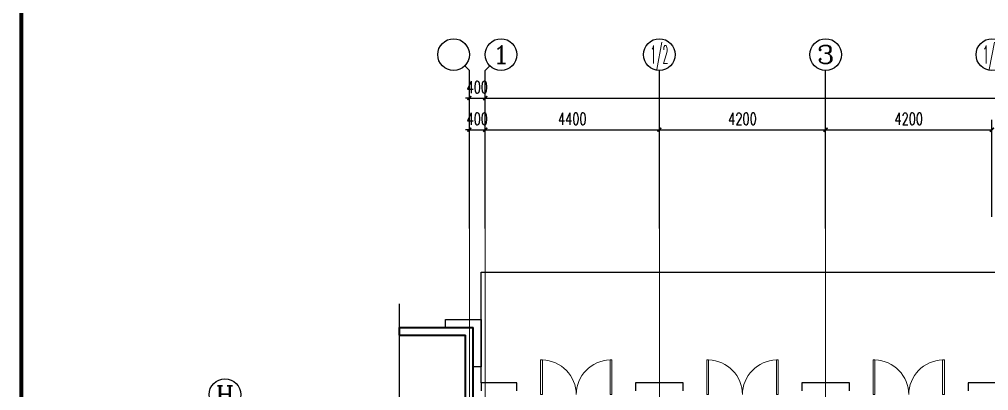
# Model space of a CAD drawing. Extents: x 1031190 to 1725648, y 733081 to 1571294.
# Drawn here: x 1100849 to 1125335, y 1153457 to 1162846 of the extents above; entities that cross this region are included whole.
import ezdxf
from ezdxf.enums import TextEntityAlignment as Align

# ---------------------------------------------------------------- set-up
doc = ezdxf.new("R2010")
doc.units = 0
doc.header["$LTSCALE"] = 1000
doc.header["$MEASUREMENT"] = 0
doc.linetypes.add('ACAD_ISO10W100', pattern=[18.5, 12, -3, 0.5, -3])
doc.linetypes.add('DOTE', pattern=[2.42, 2, -0.2, 0.02, -0.2])
for name, color, linetype in [('A-DI-S(箭头)', 76, 'Continuous'), ('A-EQPM-MECH', 191, 'Continuous'), ('AXIS', 3, 'Continuous'), ('AXIS_TEXT', 4, 'Continuous'), ('C-AXIS(轴号)', 3, 'Continuous'), ('C-AXIS-T(字)', 7, 'Continuous'), ('图框', 140, 'Continuous'), ('平面线脚', 30, 'Continuous')]:
    doc.layers.add(name, color=color, linetype=linetype)
for name, color, linetype, lineweight in [('DOTE', 19, 'DOTE', 9), ('WALL', 9, 'Continuous', 40), ('WINDOW', 8, 'Continuous', 15)]:
    doc.layers.add(name, color=color, linetype=linetype, lineweight=lineweight)
doc.styles.add('_TCH_AXIS', font='COMPLEX', dxfattribs={"bigfont": 'GBCBIG'})
doc.styles.add('_TCH_DIM_T3', font='SIMPLEX', dxfattribs={"width": 0.705882, "bigfont": 'GBCBIG'})
doc.styles.add('COMPLEX', font='COMPLEX')
doc.dimstyles.new('_TCH_ARCH&&100', dxfattribs={"dimtxt": 297.5, "dimasz": 100, "dimexe": 250, "dimexo": 300, "dimgap": 126.25, "dimtad": 1, "dimdec": 0, "dimzin": 0, "dimdsep": 46, "dimtxsty": '_TCH_DIM_T3', "dimblk": 'ARCHTICK', "dimcen": 0.09, "dimclrt": 7, "dimazin": 2, "dimtfac": 1, "dimtdec": 0, "dimtix": 1, "dimtmove": 2, "dimatfit": 3, "dimfxl": 0, "dimtolj": 1, "dimtzin": 0, "dimarcsym": 0})

# ---------------------------------------------------------------- blocks, each defined once
blk = doc.blocks.new('_ArchTick')
at = {"color": 0, "linetype": 'ByBlock', "const_width": 0.4}
blk.add_lwpolyline([(-0.5, -0.5), (0.5, 0.5)], dxfattribs=at)
blk = doc.blocks.new('*D331')
at = {"layer": 'AXIS', "color": 0, "lineweight": -2}
for p, q in [((1112617, 1157856), (1112617, 1161106)), ((1184617, 1157856), (1184617, 1161106)), ((1112617, 1160856), (1184617, 1160856))]:
    blk.add_line(p, q, dxfattribs=at)
at = {"layer": 'Defpoints', "color": 0}
for p in [(1184617, 1160856), (1112617, 1157556), (1184617, 1157556)]:
    blk.add_point(p, dxfattribs=at)
at = {"layer": 'AXIS', "color": 0, "lineweight": -2, "xscale": 100, "yscale": 100, "zscale": 100, "rotation": 180}
blk.add_blockref('_ArchTick', (1112617, 1160856), dxfattribs=at)
at = {"layer": 'AXIS', "color": 0, "lineweight": -2, "xscale": 100, "yscale": 100, "zscale": 100}
blk.add_blockref('_ArchTick', (1184617, 1160856), dxfattribs=at)
at = {"layer": 'AXIS', "color": 7, "insert": (1148617, 1161131), "char_height": 297.5, "attachment_point": 5, "style": '_TCH_DIM_T3'}
blk.add_mtext('\\A1;72000', dxfattribs=at)
blk = doc.blocks.new('*D332')
at = {"layer": 'AXIS', "color": 0, "lineweight": -2}
for p, q in [((1112217, 1157856), (1112217, 1161106)), ((1112617, 1157856), (1112617, 1161106)), ((1112217, 1160856), (1112117, 1160856)), ((1112217, 1160856), (1112617, 1160856)), ((1112617, 1160856), (1112717, 1160856))]:
    blk.add_line(p, q, dxfattribs=at)
at = {"layer": 'Defpoints', "color": 0}
for p in [(1112617, 1160856), (1112217, 1157556), (1112617, 1157556)]:
    blk.add_point(p, dxfattribs=at)
at = {"layer": 'AXIS', "color": 0, "lineweight": -2, "xscale": 100, "yscale": 100, "zscale": 100}
blk.add_blockref('_ArchTick', (1112217, 1160856), dxfattribs=at)
at = {"layer": 'AXIS', "color": 0, "lineweight": -2, "xscale": 100, "yscale": 100, "zscale": 100, "rotation": 180}
blk.add_blockref('_ArchTick', (1112617, 1160856), dxfattribs=at)
at = {"layer": 'AXIS', "color": 7, "insert": (1112417, 1161131), "char_height": 297.5, "attachment_point": 5, "style": '_TCH_DIM_T3'}
blk.add_mtext('\\A1;400', dxfattribs=at)
blk = doc.blocks.new('*D333')
at = {"layer": 'AXIS', "color": 0, "lineweight": -2}
for p, q in [((1112217, 1157856), (1112217, 1160306)), ((1112617, 1157856), (1112617, 1160306)), ((1112217, 1160056), (1112117, 1160056)), ((1112217, 1160056), (1112617, 1160056)), ((1112617, 1160056), (1112717, 1160056))]:
    blk.add_line(p, q, dxfattribs=at)
at = {"layer": 'Defpoints', "color": 0}
for p in [(1112617, 1160056), (1112217, 1157556), (1112617, 1157556)]:
    blk.add_point(p, dxfattribs=at)
at = {"layer": 'AXIS', "color": 0, "lineweight": -2, "xscale": 100, "yscale": 100, "zscale": 100}
blk.add_blockref('_ArchTick', (1112217, 1160056), dxfattribs=at)
at = {"layer": 'AXIS', "color": 0, "lineweight": -2, "xscale": 100, "yscale": 100, "zscale": 100, "rotation": 180}
blk.add_blockref('_ArchTick', (1112617, 1160056), dxfattribs=at)
at = {"layer": 'AXIS', "color": 7, "insert": (1112417, 1160331), "char_height": 297.5, "attachment_point": 5, "style": '_TCH_DIM_T3'}
blk.add_mtext('\\A1;400', dxfattribs=at)
blk = doc.blocks.new('*D334')
at = {"layer": 'AXIS', "color": 0, "lineweight": -2}
for p, q in [((1112617, 1157856), (1112617, 1160306)), ((1117017, 1157856), (1117017, 1160306)), ((1112617, 1160056), (1117017, 1160056))]:
    blk.add_line(p, q, dxfattribs=at)
at = {"layer": 'Defpoints', "color": 0}
for p in [(1117017, 1160056), (1112617, 1157556), (1117017, 1157556)]:
    blk.add_point(p, dxfattribs=at)
at = {"layer": 'AXIS', "color": 0, "lineweight": -2, "xscale": 100, "yscale": 100, "zscale": 100, "rotation": 180}
blk.add_blockref('_ArchTick', (1112617, 1160056), dxfattribs=at)
at = {"layer": 'AXIS', "color": 0, "lineweight": -2, "xscale": 100, "yscale": 100, "zscale": 100}
blk.add_blockref('_ArchTick', (1117017, 1160056), dxfattribs=at)
at = {"layer": 'AXIS', "color": 7, "insert": (1114817, 1160331), "char_height": 297.5, "attachment_point": 5, "style": '_TCH_DIM_T3'}
blk.add_mtext('\\A1;4400', dxfattribs=at)
blk = doc.blocks.new('*D335')
at = {"layer": 'AXIS', "color": 0, "lineweight": -2}
for p, q in [((1117017, 1157856), (1117017, 1160306)), ((1121217, 1157856), (1121217, 1160306)), ((1117017, 1160056), (1121217, 1160056))]:
    blk.add_line(p, q, dxfattribs=at)
at = {"layer": 'Defpoints', "color": 0}
for p in [(1121217, 1160056), (1117017, 1157556), (1121217, 1157556)]:
    blk.add_point(p, dxfattribs=at)
at = {"layer": 'AXIS', "color": 0, "lineweight": -2, "xscale": 100, "yscale": 100, "zscale": 100, "rotation": 180}
blk.add_blockref('_ArchTick', (1117017, 1160056), dxfattribs=at)
at = {"layer": 'AXIS', "color": 0, "lineweight": -2, "xscale": 100, "yscale": 100, "zscale": 100}
blk.add_blockref('_ArchTick', (1121217, 1160056), dxfattribs=at)
at = {"layer": 'AXIS', "color": 7, "insert": (1119117, 1160331), "char_height": 297.5, "attachment_point": 5, "style": '_TCH_DIM_T3'}
blk.add_mtext('\\A1;4200', dxfattribs=at)
blk = doc.blocks.new('*D336')
at = {"layer": 'AXIS', "color": 0, "lineweight": -2}
for p, q in [((1121217, 1157856), (1121217, 1160306)), ((1125417, 1157856), (1125417, 1160306)), ((1121217, 1160056), (1125417, 1160056))]:
    blk.add_line(p, q, dxfattribs=at)
at = {"layer": 'Defpoints', "color": 0}
for p in [(1125417, 1160056), (1121217, 1157556), (1125417, 1157556)]:
    blk.add_point(p, dxfattribs=at)
at = {"layer": 'AXIS', "color": 0, "lineweight": -2, "xscale": 100, "yscale": 100, "zscale": 100, "rotation": 180}
blk.add_blockref('_ArchTick', (1121217, 1160056), dxfattribs=at)
at = {"layer": 'AXIS', "color": 0, "lineweight": -2, "xscale": 100, "yscale": 100, "zscale": 100}
blk.add_blockref('_ArchTick', (1125417, 1160056), dxfattribs=at)
at = {"layer": 'AXIS', "color": 7, "insert": (1123317, 1160331), "char_height": 297.5, "attachment_point": 5, "style": '_TCH_DIM_T3'}
blk.add_mtext('\\A1;4200', dxfattribs=at)
blk = doc.blocks.new('$DorLib2D$00000002')
for p, q in [((-0.5, 0), (-0.5, 0.4875)), ((-0.475, 0.4875), (-0.5, 0.4875)), ((-0.475, 0), (-0.475, 0.4875)), ((0.475, 0), (0.475, 0.4875)), ((0.475, 0.4875), (0.5, 0.4875)), ((0.5, 0), (0.5, 0.4875)), ((-0.5, 0), (-0.475, 0)), ((0.5, 0), (0.475, 0))]:
    blk.add_line(p, q)
at = {"lineweight": 13}
for centre, start, end in [((-0.4875, 0), 0, 88.53072), ((0.4875, 0), 91.46928, 180)]:
    blk.add_arc(centre, 0.4875, start, end, dxfattribs=at)
blk = doc.blocks.new('_AXISO')
blk.add_circle((0, 0), 0.5)
at = {"layer": 'AXIS_TEXT', "style": 'COMPLEX', "width": 1.041667}
blk.add_attdef('A', text='', height=0.56, dxfattribs=at).set_placement((-0.25, -0.28), (0.25, -0.28), align=Align.FIT)

msp = doc.modelspace()

# ---------------------------------------------------------------- linework, layer by layer
at = {"layer": 'A-DI-S(箭头)', "color": 8}
msp.add_lwpolyline([(1110440.6, 1155656.1), (1110440.6, 1145776.9), (1110650.6, 1145700.4), (1110230.6, 1145626.4), (1110440.6, 1145551.9), (1110440.6, 1135672.6)], dxfattribs=at)
at = {"layer": 'A-EQPM-MECH', "color": 8}
msp.add_lwpolyline([(1112517, 1153656.1), (1112517, 1156456.1), (1146717, 1156456.1), (1146717, 1153656.1)], dxfattribs=at)
at = {"layer": 'C-AXIS(轴号)'}
for p, q in [((1112099.8, 1161673.3), (1112217, 1161556.1)), ((1112734.1, 1161673.3), (1112617, 1161556.1)), ((1112217, 1157556.1), (1112217, 1161556.1)), ((1112617, 1157556.1), (1112617, 1161556.1)), ((1117017, 1157556.1), (1117017, 1161556.1)), ((1121217, 1157556.1), (1121217, 1161556.1))]:
    msp.add_line(p, q, dxfattribs=at)
at = {"layer": 'DOTE', "linetype": 'ACAD_ISO10W100', "ltscale": 100}
for p, q in [((1112217, 1157556.1), (1112217, 1132856.1)), ((1112617, 1157556.1), (1112617, 1132856.1)), ((1117017, 1157556.1), (1117017, 1145156.1)), ((1121217, 1157556.1), (1121217, 1132856.1))]:
    msp.add_line(p, q, dxfattribs=at)
at = {"layer": 'WALL', "color": 8}
for p, q in [((1110440.6, 1155056.1), (1112317, 1155056.1)), ((1110440.6, 1155056.1), (1110440.6, 1154856.1)), ((1112317, 1137456.1), (1112317, 1155056.1)), ((1110440.6, 1154856.1), (1112117, 1154856.1)), ((1112117, 1137656.1), (1112117, 1154856.1))]:
    msp.add_line(p, q, dxfattribs=at)
at = {"layer": '图框', "const_width": 100}
msp.add_lwpolyline([(1100899, 1113318.7), (1202499, 1113318.7), (1202499, 1170718.7), (1100899, 1170718.7)], close=True, dxfattribs=at)
at = {"layer": '平面线脚', "color": 8}
for points in [[(1111617, 1155056.1), (1111617, 1155256.1), (1112517, 1155256.1), (1112517, 1154056.1), (1112317, 1154056.1)], [(1113417, 1153456.1), (1113417, 1153656.1), (1112517, 1153656.1), (1112517, 1153456.1)], [(1117617, 1153456.1), (1117617, 1153656.1), (1116417, 1153656.1), (1116417, 1153456.1)], [(1121817, 1153456.1), (1121817, 1153656.1), (1120617, 1153656.1), (1120617, 1153456.1)], [(1126017, 1153456.1), (1126017, 1153656.1), (1124817, 1153656.1), (1124817, 1153456.1)]]:
    msp.add_lwpolyline(points, dxfattribs=at)

# ---------------------------------------------------------------- block references
at = {"layer": 'C-AXIS(轴号)', "xscale": 800, "yscale": 800, "zscale": 800}
msp.add_blockref('_AXISO', (1111817, 1161956.1), dxfattribs=at)
at = {"layer": 'C-AXIS(轴号)'}
ref = msp.add_blockref('_AXISO', (1113017, 1161956.1), dxfattribs=dict(at, xscale=800, yscale=800, zscale=800))
ref.add_attrib('A', '1', dxfattribs={"layer": 'C-AXIS-T(字)', "height": 452.5, "style": '_TCH_AXIS', "width": 2.333333}).set_placement((1112790.7, 1161729.9), (1113243.3, 1161729.9), align=Align.FIT)
ref = msp.add_blockref('_AXISO', (1117017, 1161956.1), dxfattribs=dict(at, xscale=800, yscale=800, zscale=800))
ref.add_attrib('A', '1/2', dxfattribs={"layer": 'C-AXIS-T(字)', "height": 452.55, "style": '_TCH_AXIS', "width": 0.411765}).set_placement((1116790.7, 1161729.9), (1117243.3, 1161729.9), align=Align.FIT)
ref = msp.add_blockref('_AXISO', (1121217, 1161956.1), dxfattribs=dict(at, xscale=800, yscale=800, zscale=800))
ref.add_attrib('A', '3', dxfattribs={"layer": 'C-AXIS-T(字)', "height": 452.5, "style": '_TCH_AXIS', "width": 1.5}).set_placement((1120990.7, 1161729.9), (1121443.3, 1161729.9), align=Align.FIT)
ref = msp.add_blockref('_AXISO', (1125417, 1161956.1), dxfattribs=dict(at, xscale=800, yscale=800, zscale=800))
ref.add_attrib('A', '1/3', dxfattribs={"layer": 'C-AXIS-T(字)', "height": 452.55, "style": '_TCH_AXIS', "width": 0.411765}).set_placement((1125190.7, 1161729.9), (1125643.3, 1161729.9), align=Align.FIT)
ref = msp.add_blockref('_AXISO', (1106040.6, 1153356.1), dxfattribs=dict(at, xscale=800, yscale=800, zscale=800))
ref.add_attrib('A', 'H', dxfattribs={"layer": 'C-AXIS-T(字)', "height": 452.5, "style": '_TCH_AXIS', "width": 1.05}).set_placement((1105814.4, 1153129.9), (1106266.9, 1153129.9), align=Align.FIT)
at = {"layer": 'WINDOW', "yscale": -1800}
for p, xscale, zscale, rotation in [((1114917, 1153356.1), -1800, -1800, 179.9999999999758), ((1119117, 1153356.1), 1800, 1800, 179.9999999999682), ((1123317, 1153356.1), -1800, -1800, 179.9999999999746)]:
    msp.add_blockref('$DorLib2D$00000002', p, dxfattribs=dict(at, xscale=xscale, zscale=zscale, rotation=rotation))

# ---------------------------------------------------------------- dimensions: what is measured, and where the dimension line sits
at = {"layer": 'AXIS'}
for p1, p2, distance, picture, middle in [((1112217, 1157556.1), (1112617, 1157556.1), 3300, '*D332', (1112417, 1161131.1)), ((1112617, 1157556.1), (1184617, 1157556.1), 3300, '*D331', (1148617, 1161131.1)), ((1112217, 1157556.1), (1112617, 1157556.1), 2500, '*D333', (1112417, 1160331.1)), ((1112617, 1157556.1), (1117017, 1157556.1), 2500, '*D334', (1114817, 1160331.1)), ((1117017, 1157556.1), (1121217, 1157556.1), 2500, '*D335', (1119117, 1160331.1)), ((1121217, 1157556.1), (1125417, 1157556.1), 2500, '*D336', (1123317, 1160331.1))]:
    dim = msp.add_aligned_dim(p1=p1, p2=p2, distance=distance, dimstyle='_TCH_ARCH&&100', dxfattribs=at)
    dim.commit()
    dim.dimension.update_dxf_attribs({"geometry": picture, "text_midpoint": middle})

doc.saveas('drawing.dxf')
